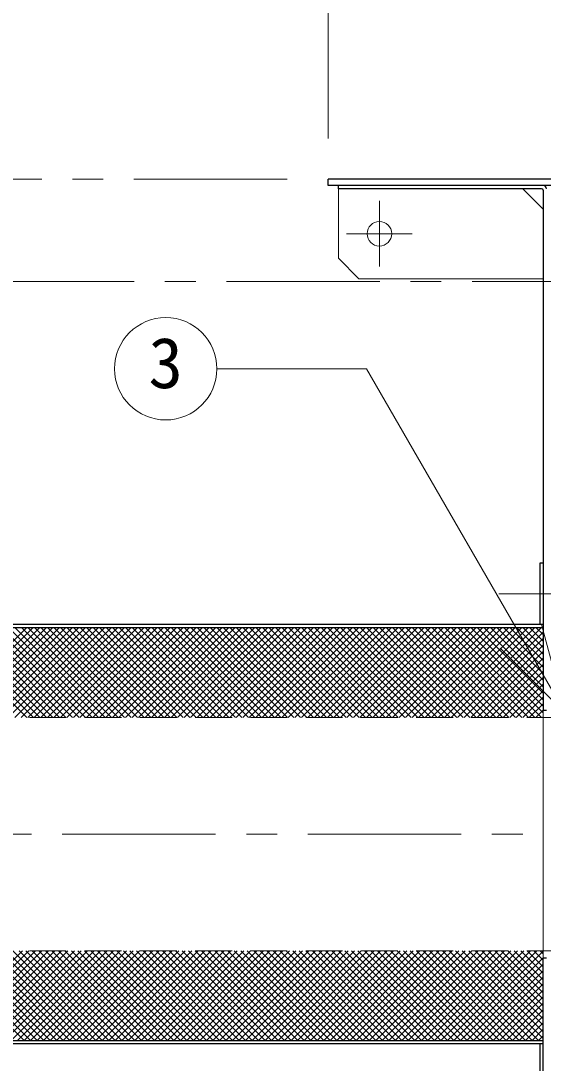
# Model space of a CAD drawing. Units: millimetres at full size, sheet at 1:15; details may follow other scales. Extents: x -3171 to 2904, y -2098 to 2117.
# Drawn here: x -1986 to -1730, y -792 to -283 of the extents above; entities that cross this region are included whole.
import ezdxf
from ezdxf.enums import TextEntityAlignment as Align

# ---------------------------------------------------------------- set-up
doc = ezdxf.new("R2010")
doc.units = ezdxf.units.MM
doc.header["$LTSCALE"] = 15
doc.linetypes.add('CHAIN1', pattern=[8, 5, -1, 1, -1])
doc.linetypes.add('DASHED1', pattern=[1.8, 1.2, -0.6])
doc.layers.add('0-0_ﾚｲﾔ1', color=4, linetype='Continuous', lineweight=9)
doc.styles.add('ＭＳ ゴシック', font='')
doc.styles.get('ＭＳ ゴシック').set_extended_font_data('MS Gothic')

msp = doc.modelspace()

# ---------------------------------------------------------------- linework, layer by layer
at = {"layer": '0-0_ﾚｲﾔ1', "linetype": 'CHAIN1'}
for p, q in [((-1835.38, -340.45), (-1835.38, 149.55)), ((-1855.38, -360.45), (-2720.38, -360.45)), ((-1810.38, -403.05), (-1810.38, -371.05)), ((-1794.38, -387.05), (-1826.38, -387.05)), ((-1450.13, -410.45), (-2590.38, -410.45)), ((-1708.78, -562.95), (-1751.98, -562.95)), ((-1650.38, -680.45), (-2525.38, -680.45))]:
    msp.add_line(p, q, dxfattribs=at)
at = {"layer": '0-0_ﾚｲﾔ1', "color": 5, "lineweight": 25}
for p, q in [((-1835.38, -363.45), (-1835.38, -360.45)), ((-1678.38, -360.45), (-1835.38, -360.45)), ((-1679.88, -363.45), (-1835.38, -363.45)), ((-1830.38, -365.05), (-1830.38, -363.45)), ((-1731.18, -365.05), (-1830.38, -365.05)), ((-1730.38, -365.85), (-1730.38, -619.95)), ((-1731.98, -547.95), (-1731.98, -577.95)), ((-1730.38, -547.95), (-1731.98, -547.95)), ((-1730.38, -577.95), (-2230.38, -577.95)), ((-1730.38, -579.55), (-2228.78, -579.55)), ((-1728.78, -619.95), (-1730.38, -619.95)), ((-1728.78, -740.95), (-1730.38, -740.95)), ((-1730.38, -1269.65), (-1730.38, -740.95)), ((-1730.38, -782.95), (-2230.38, -782.95)), ((-1730.38, -781.35), (-2228.78, -781.35)), ((-1731.98, -782.95), (-1731.98, -812.95))]:
    msp.add_line(p, q, dxfattribs=at)
at = {"layer": '0-0_ﾚｲﾔ1', "color": 7, "lineweight": 18}
for p, q in [((-1830.38, -365.05), (-1830.38, -399.05)), ((-1740.38, -365.05), (-1730.38, -375.05)), ((-1830.38, -399.05), (-1820.38, -409.05)), ((-1820.38, -409.05), (-1730.38, -409.05)), ((-1889.76, -453.04), (-1816.73, -453.04)), ((-1719.5, -621.45), (-1816.73, -453.04)), ((-1719.5, -621.45), (-1731.14, -577.98)), ((-1719.5, -621.45), (-1751.32, -589.63)), ((-1730.38, -740.95), (-1730.38, -619.95))]:
    msp.add_line(p, q, dxfattribs=at)
at = {"layer": '0-0_ﾚｲﾔ1'}
for p, q in [((-2026.71, -623.45), (-1982.81, -579.55)), ((-2026.49, -579.55), (-1982.59, -623.45)), ((-2023.53, -623.45), (-1979.63, -579.55)), ((-2023.31, -579.55), (-1979.41, -623.45)), ((-2020.34, -623.45), (-1976.44, -579.55)), ((-2020.12, -579.55), (-1976.22, -623.45)), ((-2017.16, -623.45), (-1973.26, -579.55)), ((-2016.94, -579.55), (-1973.04, -623.45)), ((-2013.98, -623.45), (-1970.08, -579.55)), ((-2013.76, -579.55), (-1969.86, -623.45)), ((-2010.8, -623.45), (-1966.9, -579.55)), ((-2010.58, -579.55), (-1966.68, -623.45)), ((-2007.62, -623.45), (-1963.72, -579.55)), ((-2007.4, -579.55), (-1963.5, -623.45)), ((-2004.43, -623.45), (-1960.53, -579.55)), ((-2004.21, -579.55), (-1960.31, -623.45)), ((-2001.25, -623.45), (-1957.35, -579.55)), ((-2001.03, -579.55), (-1957.13, -623.45)), ((-1998.07, -623.45), (-1954.17, -579.55)), ((-1997.85, -579.55), (-1953.95, -623.45)), ((-1994.89, -623.45), (-1950.99, -579.55)), ((-1994.67, -579.55), (-1950.77, -623.45)), ((-1991.71, -623.45), (-1947.81, -579.55)), ((-1991.49, -579.55), (-1947.59, -623.45)), ((-1988.52, -623.45), (-1944.62, -579.55)), ((-1988.3, -579.55), (-1944.4, -623.45)), ((-1985.34, -623.45), (-1941.44, -579.55)), ((-1985.12, -579.55), (-1941.22, -623.45)), ((-1982.16, -623.45), (-1938.26, -579.55)), ((-1981.94, -579.55), (-1938.04, -623.45)), ((-1978.98, -623.45), (-1935.08, -579.55)), ((-1978.76, -579.55), (-1934.86, -623.45)), ((-1975.8, -623.45), (-1931.9, -579.55)), ((-1975.58, -579.55), (-1931.68, -623.45)), ((-1972.61, -623.45), (-1928.71, -579.55)), ((-1972.39, -579.55), (-1928.49, -623.45)), ((-1969.43, -623.45), (-1925.53, -579.55)), ((-1969.21, -579.55), (-1925.31, -623.45)), ((-1966.25, -623.45), (-1922.35, -579.55)), ((-1966.03, -579.55), (-1922.13, -623.45)), ((-1963.07, -623.45), (-1919.17, -579.55)), ((-1962.85, -579.55), (-1918.95, -623.45)), ((-1959.89, -623.45), (-1915.99, -579.55)), ((-1959.67, -579.55), (-1915.77, -623.45)), ((-1956.7, -623.45), (-1912.8, -579.55)), ((-1956.48, -579.55), (-1912.58, -623.45)), ((-1953.52, -623.45), (-1909.62, -579.55)), ((-1953.3, -579.55), (-1909.4, -623.45)), ((-1950.34, -623.45), (-1906.44, -579.55)), ((-1950.12, -579.55), (-1906.22, -623.45)), ((-1947.16, -623.45), (-1903.26, -579.55)), ((-1946.94, -579.55), (-1903.04, -623.45)), ((-1943.98, -623.45), (-1900.08, -579.55)), ((-1943.76, -579.55), (-1899.86, -623.45)), ((-1940.79, -623.45), (-1896.89, -579.55)), ((-1940.57, -579.55), (-1896.67, -623.45)), ((-1937.61, -623.45), (-1893.71, -579.55)), ((-1937.39, -579.55), (-1893.49, -623.45)), ((-1934.43, -623.45), (-1890.53, -579.55)), ((-1934.21, -579.55), (-1890.31, -623.45)), ((-1931.25, -623.45), (-1887.35, -579.55)), ((-1931.03, -579.55), (-1887.13, -623.45)), ((-1928.07, -623.45), (-1884.17, -579.55)), ((-1927.85, -579.55), (-1883.95, -623.45)), ((-1924.88, -623.45), (-1880.98, -579.55)), ((-1924.66, -579.55), (-1880.76, -623.45)), ((-1921.7, -623.45), (-1877.8, -579.55)), ((-1921.48, -579.55), (-1877.58, -623.45)), ((-1918.52, -623.45), (-1874.62, -579.55)), ((-1918.3, -579.55), (-1874.4, -623.45)), ((-1915.34, -623.45), (-1871.44, -579.55)), ((-1915.12, -579.55), (-1871.22, -623.45)), ((-1912.16, -623.45), (-1868.26, -579.55)), ((-1911.94, -579.55), (-1868.04, -623.45)), ((-1908.97, -623.45), (-1865.07, -579.55)), ((-1908.75, -579.55), (-1864.85, -623.45)), ((-1905.79, -623.45), (-1861.89, -579.55)), ((-1905.57, -579.55), (-1861.67, -623.45)), ((-1902.61, -623.45), (-1858.71, -579.55)), ((-1902.39, -579.55), (-1858.49, -623.45)), ((-1899.43, -623.45), (-1855.53, -579.55)), ((-1899.21, -579.55), (-1855.31, -623.45)), ((-1896.25, -623.45), (-1852.35, -579.55)), ((-1896.03, -579.55), (-1852.13, -623.45)), ((-1893.06, -623.45), (-1849.16, -579.55)), ((-1892.84, -579.55), (-1848.94, -623.45)), ((-1889.88, -623.45), (-1845.98, -579.55)), ((-1889.66, -579.55), (-1845.76, -623.45)), ((-1886.7, -623.45), (-1842.8, -579.55)), ((-1886.48, -579.55), (-1842.58, -623.45)), ((-1883.52, -623.45), (-1839.62, -579.55)), ((-1883.3, -579.55), (-1839.4, -623.45)), ((-1880.34, -623.45), (-1836.44, -579.55)), ((-1880.12, -579.55), (-1836.22, -623.45)), ((-1877.15, -623.45), (-1833.25, -579.55)), ((-1876.93, -579.55), (-1833.03, -623.45)), ((-1873.97, -623.45), (-1830.07, -579.55)), ((-1873.75, -579.55), (-1829.85, -623.45)), ((-1870.79, -623.45), (-1826.89, -579.55)), ((-1870.57, -579.55), (-1826.67, -623.45)), ((-1867.61, -623.45), (-1823.71, -579.55)), ((-1867.39, -579.55), (-1823.49, -623.45)), ((-1864.43, -623.45), (-1820.53, -579.55)), ((-1864.21, -579.55), (-1820.31, -623.45)), ((-1861.24, -623.45), (-1817.34, -579.55)), ((-1861.02, -579.55), (-1817.12, -623.45)), ((-1858.06, -623.45), (-1814.16, -579.55)), ((-1857.84, -579.55), (-1813.94, -623.45)), ((-1854.88, -623.45), (-1810.98, -579.55)), ((-1854.66, -579.55), (-1810.76, -623.45)), ((-1851.7, -623.45), (-1807.8, -579.55)), ((-1851.48, -579.55), (-1807.58, -623.45)), ((-1848.52, -623.45), (-1804.62, -579.55)), ((-1848.3, -579.55), (-1804.4, -623.45)), ((-1845.34, -623.45), (-1801.44, -579.55)), ((-1845.11, -579.55), (-1801.21, -623.45)), ((-1842.15, -623.45), (-1798.25, -579.55)), ((-1841.93, -579.55), (-1798.03, -623.45)), ((-1838.97, -623.45), (-1795.07, -579.55)), ((-1838.75, -579.55), (-1794.85, -623.45)), ((-1835.79, -623.45), (-1791.89, -579.55)), ((-1835.57, -579.55), (-1791.67, -623.45)), ((-1832.61, -623.45), (-1788.71, -579.55)), ((-1832.39, -579.55), (-1788.49, -623.45)), ((-1829.43, -623.45), (-1785.53, -579.55)), ((-1829.2, -579.55), (-1785.3, -623.45)), ((-1826.24, -623.45), (-1782.34, -579.55)), ((-1826.02, -579.55), (-1782.12, -623.45)), ((-1823.06, -623.45), (-1779.16, -579.55)), ((-1822.84, -579.55), (-1778.94, -623.45)), ((-1819.88, -623.45), (-1775.98, -579.55)), ((-1819.66, -579.55), (-1775.76, -623.45)), ((-1816.7, -623.45), (-1772.8, -579.55)), ((-1816.48, -579.55), (-1772.58, -623.45)), ((-1813.52, -623.45), (-1769.62, -579.55)), ((-1813.29, -579.55), (-1769.39, -623.45)), ((-1810.33, -623.45), (-1766.43, -579.55)), ((-1810.11, -579.55), (-1766.21, -623.45)), ((-1807.15, -623.45), (-1763.25, -579.55)), ((-1806.93, -579.55), (-1763.03, -623.45)), ((-1803.97, -623.45), (-1760.07, -579.55)), ((-1803.75, -579.55), (-1759.85, -623.45)), ((-1800.79, -623.45), (-1756.89, -579.55)), ((-1800.57, -579.55), (-1756.67, -623.45)), ((-1797.61, -623.45), (-1753.71, -579.55)), ((-1797.38, -579.55), (-1753.48, -623.45)), ((-1794.42, -623.45), (-1750.52, -579.55)), ((-1794.2, -579.55), (-1750.3, -623.45)), ((-1791.24, -623.45), (-1747.34, -579.55)), ((-1791.02, -579.55), (-1747.12, -623.45)), ((-1788.06, -623.45), (-1744.16, -579.55)), ((-1787.84, -579.55), (-1743.94, -623.45)), ((-1784.88, -623.45), (-1740.98, -579.55)), ((-1784.66, -579.55), (-1740.76, -623.45)), ((-1781.7, -623.45), (-1737.8, -579.55)), ((-1781.47, -579.55), (-1737.57, -623.45)), ((-1778.51, -623.45), (-1734.61, -579.55)), ((-1778.29, -579.55), (-1734.39, -623.45)), ((-1775.33, -623.45), (-1731.43, -579.55)), ((-1775.11, -579.55), (-1731.21, -623.45)), ((-1771.93, -579.55), (-1730.38, -621.1)), ((-1768.75, -579.55), (-1730.38, -617.92)), ((-1765.57, -579.55), (-1730.38, -614.74)), ((-1762.38, -579.55), (-1730.38, -611.55)), ((-1759.2, -579.55), (-1730.38, -608.37)), ((-1756.02, -579.55), (-1730.38, -605.19)), ((-1752.84, -579.55), (-1730.38, -602.01)), ((-1749.66, -579.55), (-1730.38, -598.83)), ((-1746.47, -579.55), (-1730.38, -595.65)), ((-1743.29, -579.55), (-1730.38, -592.46)), ((-1740.11, -579.55), (-1730.38, -589.28)), ((-1736.93, -579.55), (-1730.38, -586.1)), ((-1733.75, -579.55), (-1730.38, -582.92)), ((-1730.56, -579.55), (-1730.38, -579.74)), ((-1772.15, -623.45), (-1730.38, -581.69)), ((-1768.97, -623.45), (-1730.38, -584.87)), ((-1765.79, -623.45), (-1730.38, -588.05)), ((-1762.6, -623.45), (-1730.38, -591.23)), ((-1759.42, -623.45), (-1730.38, -594.42)), ((-1756.24, -623.45), (-1730.38, -597.6)), ((-1753.06, -623.45), (-1730.38, -600.78)), ((-1749.88, -623.45), (-1730.38, -603.96)), ((-1746.69, -623.45), (-1730.38, -607.14)), ((-1743.51, -623.45), (-1730.38, -610.33)), ((-1740.33, -623.45), (-1730.38, -613.51)), ((-1737.15, -623.45), (-1730.38, -616.69)), ((-1733.97, -623.45), (-1730.38, -619.87)), ((-1730.78, -623.45), (-1730.38, -623.05)), ((-2028.69, -781.35), (-1984.79, -737.45)), ((-2027.69, -737.45), (-1983.79, -781.35)), ((-2025.51, -781.35), (-1981.61, -737.45)), ((-2024.5, -737.45), (-1980.6, -781.35)), ((-2022.33, -781.35), (-1978.43, -737.45)), ((-2021.32, -737.45), (-1977.42, -781.35)), ((-2019.14, -781.35), (-1975.24, -737.45)), ((-2018.14, -737.45), (-1974.24, -781.35)), ((-2015.96, -781.35), (-1972.06, -737.45)), ((-2014.96, -737.45), (-1971.06, -781.35)), ((-2012.78, -781.35), (-1968.88, -737.45)), ((-2011.78, -737.45), (-1967.88, -781.35)), ((-2009.6, -781.35), (-1965.7, -737.45)), ((-2008.59, -737.45), (-1964.69, -781.35)), ((-2006.42, -781.35), (-1962.52, -737.45)), ((-2005.41, -737.45), (-1961.51, -781.35)), ((-2003.24, -781.35), (-1959.34, -737.45)), ((-2002.23, -737.45), (-1958.33, -781.35)), ((-2000.05, -781.35), (-1956.15, -737.45)), ((-1999.05, -737.45), (-1955.15, -781.35)), ((-1996.87, -781.35), (-1952.97, -737.45)), ((-1995.87, -737.45), (-1951.97, -781.35)), ((-1993.69, -781.35), (-1949.79, -737.45)), ((-1992.68, -737.45), (-1948.78, -781.35)), ((-1990.51, -781.35), (-1946.61, -737.45)), ((-1989.5, -737.45), (-1945.6, -781.35)), ((-1987.33, -781.35), (-1943.43, -737.45)), ((-1986.32, -737.45), (-1942.42, -781.35)), ((-1984.14, -781.35), (-1940.24, -737.45)), ((-1983.14, -737.45), (-1939.24, -781.35)), ((-1980.96, -781.35), (-1937.06, -737.45)), ((-1979.96, -737.45), (-1936.06, -781.35)), ((-1977.78, -781.35), (-1933.88, -737.45)), ((-1976.77, -737.45), (-1932.87, -781.35)), ((-1974.6, -781.35), (-1930.7, -737.45)), ((-1973.59, -737.45), (-1929.69, -781.35)), ((-1971.42, -781.35), (-1927.52, -737.45)), ((-1970.41, -737.45), (-1926.51, -781.35)), ((-1968.23, -781.35), (-1924.33, -737.45)), ((-1967.23, -737.45), (-1923.33, -781.35)), ((-1965.05, -781.35), (-1921.15, -737.45)), ((-1964.05, -737.45), (-1920.15, -781.35)), ((-1961.87, -781.35), (-1917.97, -737.45)), ((-1960.86, -737.45), (-1916.96, -781.35)), ((-1958.69, -781.35), (-1914.79, -737.45)), ((-1957.68, -737.45), (-1913.78, -781.35)), ((-1955.51, -781.35), (-1911.61, -737.45)), ((-1954.5, -737.45), (-1910.6, -781.35)), ((-1952.32, -781.35), (-1908.42, -737.45)), ((-1951.32, -737.45), (-1907.42, -781.35)), ((-1949.14, -781.35), (-1905.24, -737.45)), ((-1948.14, -737.45), (-1904.24, -781.35)), ((-1945.96, -781.35), (-1902.06, -737.45)), ((-1944.96, -737.45), (-1901.06, -781.35)), ((-1942.78, -781.35), (-1898.88, -737.45)), ((-1941.77, -737.45), (-1897.87, -781.35)), ((-1939.6, -781.35), (-1895.7, -737.45)), ((-1938.59, -737.45), (-1894.69, -781.35)), ((-1936.41, -781.35), (-1892.51, -737.45)), ((-1935.41, -737.45), (-1891.51, -781.35)), ((-1933.23, -781.35), (-1889.33, -737.45)), ((-1932.23, -737.45), (-1888.33, -781.35)), ((-1930.05, -781.35), (-1886.15, -737.45)), ((-1929.05, -737.45), (-1885.15, -781.35)), ((-1926.87, -781.35), (-1882.97, -737.45)), ((-1925.86, -737.45), (-1881.96, -781.35)), ((-1923.69, -781.35), (-1879.79, -737.45)), ((-1922.68, -737.45), (-1878.78, -781.35)), ((-1920.5, -781.35), (-1876.6, -737.45)), ((-1919.5, -737.45), (-1875.6, -781.35)), ((-1917.32, -781.35), (-1873.42, -737.45)), ((-1916.32, -737.45), (-1872.42, -781.35)), ((-1914.14, -781.35), (-1870.24, -737.45)), ((-1913.14, -737.45), (-1869.24, -781.35)), ((-1910.96, -781.35), (-1867.06, -737.45)), ((-1909.95, -737.45), (-1866.05, -781.35)), ((-1907.78, -781.35), (-1863.88, -737.45)), ((-1906.77, -737.45), (-1862.87, -781.35)), ((-1904.59, -781.35), (-1860.69, -737.45)), ((-1903.59, -737.45), (-1859.69, -781.35)), ((-1901.41, -781.35), (-1857.51, -737.45)), ((-1900.41, -737.45), (-1856.51, -781.35)), ((-1898.23, -781.35), (-1854.33, -737.45)), ((-1897.23, -737.45), (-1853.33, -781.35)), ((-1895.05, -781.35), (-1851.15, -737.45)), ((-1894.04, -737.45), (-1850.14, -781.35)), ((-1891.87, -781.35), (-1847.97, -737.45)), ((-1890.86, -737.45), (-1846.96, -781.35)), ((-1888.68, -781.35), (-1844.78, -737.45)), ((-1887.68, -737.45), (-1843.78, -781.35)), ((-1885.5, -781.35), (-1841.6, -737.45)), ((-1884.5, -737.45), (-1840.6, -781.35)), ((-1882.32, -781.35), (-1838.42, -737.45)), ((-1881.32, -737.45), (-1837.42, -781.35)), ((-1879.14, -781.35), (-1835.24, -737.45)), ((-1878.13, -737.45), (-1834.23, -781.35)), ((-1875.96, -781.35), (-1832.06, -737.45)), ((-1874.95, -737.45), (-1831.05, -781.35)), ((-1872.77, -781.35), (-1828.87, -737.45)), ((-1871.77, -737.45), (-1827.87, -781.35)), ((-1869.59, -781.35), (-1825.69, -737.45)), ((-1868.59, -737.45), (-1824.69, -781.35)), ((-1866.41, -781.35), (-1822.51, -737.45)), ((-1865.41, -737.45), (-1821.51, -781.35)), ((-1863.23, -781.35), (-1819.33, -737.45)), ((-1862.22, -737.45), (-1818.32, -781.35)), ((-1860.05, -781.35), (-1816.15, -737.45)), ((-1859.04, -737.45), (-1815.14, -781.35)), ((-1856.86, -781.35), (-1812.96, -737.45)), ((-1855.86, -737.45), (-1811.96, -781.35)), ((-1853.68, -781.35), (-1809.78, -737.45)), ((-1852.68, -737.45), (-1808.78, -781.35)), ((-1850.5, -781.35), (-1806.6, -737.45)), ((-1849.5, -737.45), (-1805.6, -781.35)), ((-1847.32, -781.35), (-1803.42, -737.45)), ((-1846.31, -737.45), (-1802.41, -781.35)), ((-1844.14, -781.35), (-1800.24, -737.45)), ((-1843.13, -737.45), (-1799.23, -781.35)), ((-1840.95, -781.35), (-1797.05, -737.45)), ((-1839.95, -737.45), (-1796.05, -781.35)), ((-1837.77, -781.35), (-1793.87, -737.45)), ((-1836.77, -737.45), (-1792.87, -781.35)), ((-1834.59, -781.35), (-1790.69, -737.45)), ((-1833.59, -737.45), (-1789.69, -781.35)), ((-1831.41, -781.35), (-1787.51, -737.45)), ((-1830.4, -737.45), (-1786.5, -781.35)), ((-1828.23, -781.35), (-1784.33, -737.45)), ((-1827.22, -737.45), (-1783.32, -781.35)), ((-1825.04, -781.35), (-1781.14, -737.45)), ((-1824.04, -737.45), (-1780.14, -781.35)), ((-1821.86, -781.35), (-1777.96, -737.45)), ((-1820.86, -737.45), (-1776.96, -781.35)), ((-1818.68, -781.35), (-1774.78, -737.45)), ((-1817.68, -737.45), (-1773.78, -781.35)), ((-1815.5, -781.35), (-1771.6, -737.45)), ((-1814.49, -737.45), (-1770.59, -781.35)), ((-1812.32, -781.35), (-1768.42, -737.45)), ((-1811.31, -737.45), (-1767.41, -781.35)), ((-1809.13, -781.35), (-1765.23, -737.45)), ((-1808.13, -737.45), (-1764.23, -781.35)), ((-1805.95, -781.35), (-1762.05, -737.45)), ((-1804.95, -737.45), (-1761.05, -781.35)), ((-1802.77, -781.35), (-1758.87, -737.45)), ((-1801.77, -737.45), (-1757.87, -781.35)), ((-1799.59, -781.35), (-1755.69, -737.45)), ((-1798.58, -737.45), (-1754.68, -781.35)), ((-1796.41, -781.35), (-1752.51, -737.45)), ((-1795.4, -737.45), (-1751.5, -781.35)), ((-1793.22, -781.35), (-1749.32, -737.45)), ((-1792.22, -737.45), (-1748.32, -781.35)), ((-1790.04, -781.35), (-1746.14, -737.45)), ((-1789.04, -737.45), (-1745.14, -781.35)), ((-1786.86, -781.35), (-1742.96, -737.45)), ((-1785.86, -737.45), (-1741.96, -781.35)), ((-1783.68, -781.35), (-1739.78, -737.45)), ((-1782.67, -737.45), (-1738.77, -781.35)), ((-1780.5, -781.35), (-1736.6, -737.45)), ((-1779.49, -737.45), (-1735.59, -781.35)), ((-1777.31, -781.35), (-1733.41, -737.45)), ((-1776.31, -737.45), (-1732.41, -781.35)), ((-1774.13, -781.35), (-1730.38, -737.6)), ((-1773.13, -737.45), (-1730.38, -780.2)), ((-1769.95, -737.45), (-1730.38, -777.02)), ((-1766.76, -737.45), (-1730.38, -773.84)), ((-1763.58, -737.45), (-1730.38, -770.65)), ((-1760.4, -737.45), (-1730.38, -767.47)), ((-1757.22, -737.45), (-1730.38, -764.29)), ((-1754.04, -737.45), (-1730.38, -761.11)), ((-1750.85, -737.45), (-1730.38, -757.93)), ((-1747.67, -737.45), (-1730.38, -754.74)), ((-1744.49, -737.45), (-1730.38, -751.56)), ((-1741.31, -737.45), (-1730.38, -748.38)), ((-1738.13, -737.45), (-1730.38, -745.2)), ((-1734.94, -737.45), (-1730.38, -742.02)), ((-1731.76, -737.45), (-1730.38, -738.83)), ((-1770.95, -781.35), (-1730.38, -740.79)), ((-1767.77, -781.35), (-1730.38, -743.97)), ((-1764.59, -781.35), (-1730.38, -747.15)), ((-1761.4, -781.35), (-1730.38, -750.33)), ((-1758.22, -781.35), (-1730.38, -753.51)), ((-1755.04, -781.35), (-1730.38, -756.7)), ((-1751.86, -781.35), (-1730.38, -759.88)), ((-1748.68, -781.35), (-1730.38, -763.06)), ((-1745.49, -781.35), (-1730.38, -766.24)), ((-1742.31, -781.35), (-1730.38, -769.42)), ((-1739.13, -781.35), (-1730.38, -772.61)), ((-1735.95, -781.35), (-1730.38, -775.79)), ((-1732.77, -781.35), (-1730.38, -778.97))]:
    msp.add_line(p, q, dxfattribs=at)
at = {"layer": '0-0_ﾚｲﾔ1', "linetype": 'DASHED1'}
for p, q in [((-1720.38, -623.45), (-2265.38, -623.45)), ((-1720.38, -737.45), (-2265.38, -737.45))]:
    msp.add_line(p, q, dxfattribs=at)
at = {"layer": '0-0_ﾚｲﾔ1', "color": 7, "lineweight": 18}
for centre, radius in [((-1810.38, -387.05), 6), ((-1914.76, -453.04), 25)]:
    msp.add_circle(centre, radius, dxfattribs=at)
at = {"layer": '0-0_ﾚｲﾔ1', "color": 5, "lineweight": 25}
for centre, radius in [((-1731.18, -365.85), 0.8), ((-1730.38, -365.05), 1.6)]:
    msp.add_arc(centre, radius, 0, 90, dxfattribs=at)

# ---------------------------------------------------------------- texts
at = {"layer": '0-0_ﾚｲﾔ1', "color": 7, "style": 'ＭＳ ゴシック'}
msp.add_text('3', height=24.74, dxfattribs=at).set_placement((-1923.2, -469.92), align=Align.BOTTOM_LEFT)

doc.saveas('drawing.dxf')
